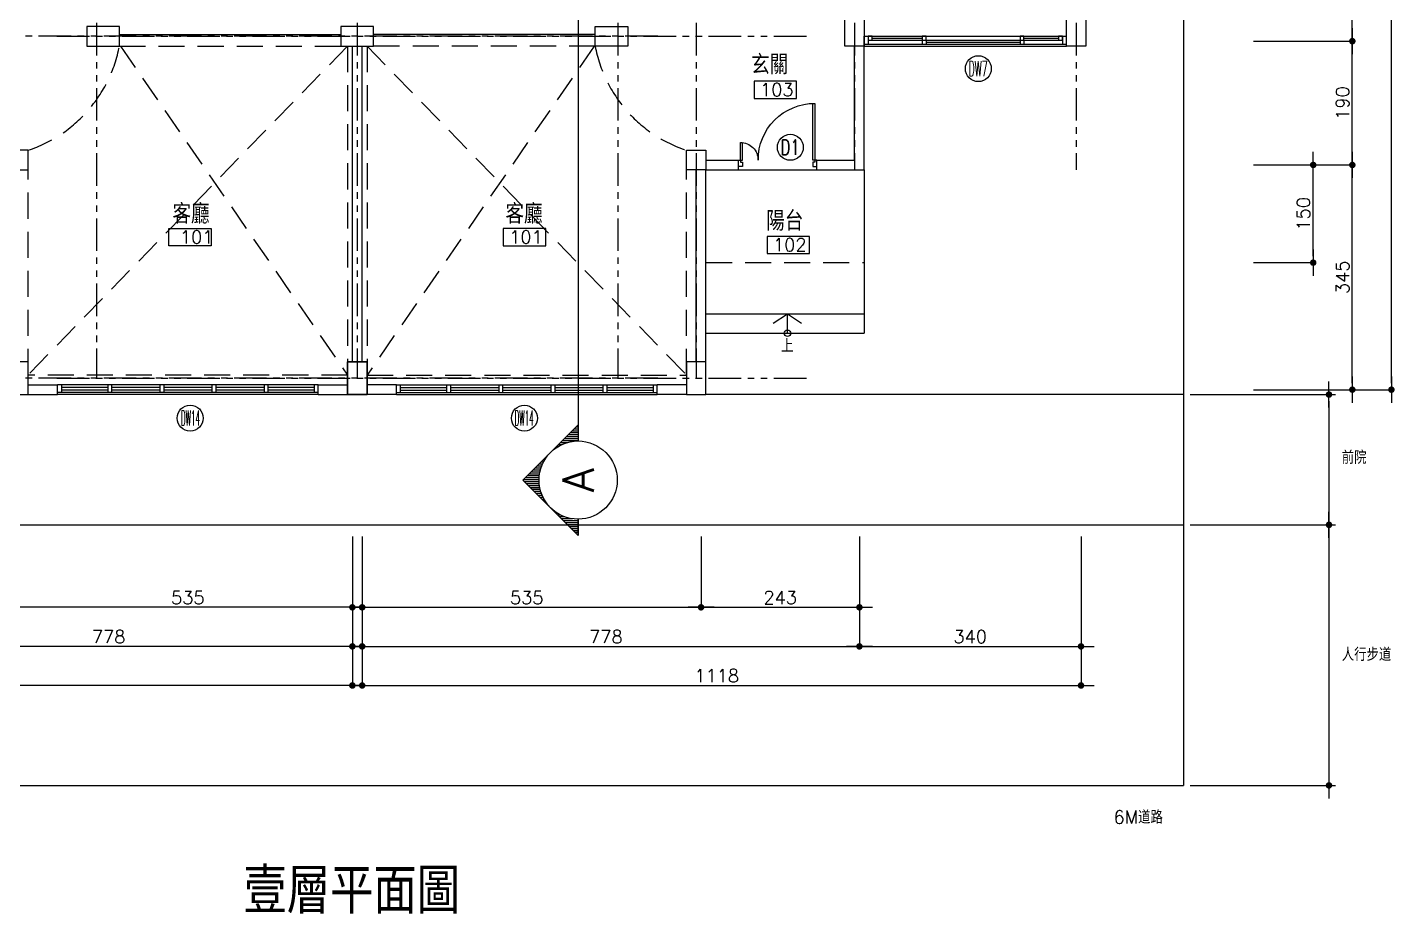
# Model space of a CAD drawing. Extents: x 24838 to 37981, y 1654 to 4322.
# Drawn here: x 25946 to 28044, y 1654 to 3015 of the extents above; entities that cross this region are included whole.
import ezdxf
from ezdxf.enums import TextEntityAlignment as Align

# ---------------------------------------------------------------- set-up
doc = ezdxf.new("R2010")
doc.units = 0
doc.header["$LTSCALE"] = 80
doc.header["$MEASUREMENT"] = 0
doc.header["$PDMODE"] = 3
doc.header["$PDSIZE"] = -5
doc.linetypes.add('DASHED', pattern=[0.75, 0.5, -0.25])
doc.linetypes.add('PHANTOM2', pattern=[1.25, 0.625, -0.125, 0.125, -0.125, 0.125, -0.125])
doc.layers.get('0').update_dxf_attribs({"linetype": 'CONTINUOUS'})
doc.layers.get('DEFPOINTS').update_dxf_attribs({"linetype": 'CONTINUOUS'})
for name, color, linetype in [('CHINA', 3, 'CONTINUOUS'), ('CHINA1', 2, 'CONTINUOUS'), ('COLUMN', 1, 'CONTINUOUS'), ('COLUMN-B', 9, 'CONTINUOUS'), ('DE-DOOR', 4, 'CONTINUOUS'), ('DIM', 4, 'CONTINUOUS'), ('DOOR', 4, 'CONTINUOUS'), ('PAINT', 11, 'CONTINUOUS'), ('SECBEAM', 1, 'CONTINUOUS'), ('STAIR', 12, 'CONTINUOUS'), ('TEXT', 3, 'CONTINUOUS'), ('TX', 9, 'CONTINUOUS'), ('TX1', 11, 'CONTINUOUS'), ('WALL', 2, 'CONTINUOUS'), ('WALL2', 7, 'CONTINUOUS'), ('WINDOW', 6, 'CONTINUOUS')]:
    doc.layers.add(name, color=color, linetype=linetype)
doc.styles.add('AEH', font='SIMPLEX.SHX', dxfattribs={"bigfont": 'AE.SHX'})
doc.styles.add('SIMPLEX', font='SIMPLEX.SHX')
doc.styles.add('STYLE1', font='SIMPLEX.SHX', dxfattribs={"bigfont": 'JE.SHX'})
doc.dimstyles.get("Standard").update_dxf_attribs({"dimscale": 10, "dimtxt": 2, "dimasz": 1, "dimexe": 0, "dimexo": 0, "dimgap": 0.5, "dimtad": 1, "dimtoh": 1, "dimdec": 1, "dimdsep": 46, "dimtxsty": 'STYLE1', "dimblk1": 'DOT', "dimblk2": 'DOT', "dimsah": 1, "dimcen": 0.09, "dimadec": 0, "dimazin": 0, "dimtfac": 1, "dimtdec": 1, "dimtofl": 0, "dimtmove": 2, "dimatfit": 3, "dimldrblk": 'DOT', "dimfxl": 0, "dimtolj": 1, "dimarcsym": 0})

# ---------------------------------------------------------------- blocks, each defined once
blk = doc.blocks.new('DOT')
blk.add_line((-2, 0), (2, 0))
at = {"const_width": 0.5}
blk.add_lwpolyline([(-0.25, 0, 1), (0.25, 0, 1)], format="xyb", close=True, dxfattribs=at)
blk = doc.blocks.new('*D52')
at = {"layer": 'DEFPOINTS', "color": 0}
for p in [(27827.6, 2803.7), (27979.2, 2803.7), (27827.6, 2458.7)]:
    blk.add_point(p, dxfattribs=at)
at = {"layer": 'DIM', "color": 0, "lineweight": -2}
for p, q in [((27827.6, 2803.7), (27979.2, 2803.7)), ((27979.2, 2468.7), (27979.2, 2793.7)), ((27827.6, 2458.7), (27979.2, 2458.7))]:
    blk.add_line(p, q, dxfattribs=at)
at = {"layer": 'DIM', "color": 0, "lineweight": -2, "xscale": 10, "yscale": 10, "zscale": 10}
for p, rotation in [((27979.2, 2803.7), 90), ((27979.2, 2458.7), 270)]:
    blk.add_blockref('DOT', p, dxfattribs=dict(at, rotation=rotation))
at = {"layer": 'DIM', "color": 0, "insert": (27964.2, 2631.2), "char_height": 20, "attachment_point": 5, "rotation": 90, "style": 'STYLE1'}
blk.add_mtext('\\A1;345', dxfattribs=at)
blk = doc.blocks.new('*D53')
at = {"layer": 'DEFPOINTS', "color": 0}
for p in [(27827.6, 2993.7), (27979.2, 2993.7), (27827.6, 2803.7)]:
    blk.add_point(p, dxfattribs=at)
at = {"layer": 'DIM', "color": 0, "lineweight": -2}
for p, q in [((27827.6, 2993.7), (27979.2, 2993.7)), ((27979.2, 2813.7), (27979.2, 2983.7)), ((27827.6, 2803.7), (27979.2, 2803.7))]:
    blk.add_line(p, q, dxfattribs=at)
at = {"layer": 'DIM', "color": 0, "lineweight": -2, "xscale": 10, "yscale": 10, "zscale": 10}
for p, rotation in [((27979.2, 2993.7), 90), ((27979.2, 2803.7), 270)]:
    blk.add_blockref('DOT', p, dxfattribs=dict(at, rotation=rotation))
at = {"layer": 'DIM', "color": 0, "insert": (27964.2, 2898.7), "char_height": 20, "attachment_point": 5, "rotation": 90, "style": 'STYLE1'}
blk.add_mtext('\\A1;190', dxfattribs=at)
blk = doc.blocks.new('*D54')
at = {"layer": 'DEFPOINTS', "color": 0}
for p in [(27827.6, 3433.7), (27979.2, 3433.7), (27827.6, 2993.7)]:
    blk.add_point(p, dxfattribs=at)
at = {"layer": 'DIM', "color": 0, "lineweight": -2}
for p, q in [((27827.6, 3433.7), (27979.2, 3433.7)), ((27979.2, 3003.7), (27979.2, 3423.7)), ((27827.6, 2993.7), (27979.2, 2993.7))]:
    blk.add_line(p, q, dxfattribs=at)
at = {"layer": 'DIM', "color": 0, "lineweight": -2, "xscale": 10, "yscale": 10, "zscale": 10}
for p, rotation in [((27979.2, 3433.7), 90), ((27979.2, 2993.7), 270)]:
    blk.add_blockref('DOT', p, dxfattribs=dict(at, rotation=rotation))
at = {"layer": 'DIM', "color": 0, "insert": (27964.2, 3213.7), "char_height": 20, "attachment_point": 5, "rotation": 90, "style": 'STYLE1'}
blk.add_mtext('\\A1;440', dxfattribs=at)
blk = doc.blocks.new('*D56')
at = {"layer": 'DEFPOINTS', "color": 0}
for p in [(27827.6, 2803.7), (27919.2, 2803.7), (27827.6, 2653.7)]:
    blk.add_point(p, dxfattribs=at)
at = {"layer": 'DIM', "color": 0, "lineweight": -2}
for p, q in [((27827.6, 2803.7), (27919.2, 2803.7)), ((27919.2, 2663.7), (27919.2, 2793.7)), ((27827.6, 2653.7), (27919.2, 2653.7))]:
    blk.add_line(p, q, dxfattribs=at)
at = {"layer": 'DIM', "color": 0, "lineweight": -2, "xscale": 10, "yscale": 10, "zscale": 10}
for p, rotation in [((27919.2, 2803.7), 90), ((27919.2, 2653.7), 270)]:
    blk.add_blockref('DOT', p, dxfattribs=dict(at, rotation=rotation))
at = {"layer": 'DIM', "color": 0, "insert": (27904.2, 2728.7), "char_height": 20, "attachment_point": 5, "rotation": 90, "style": 'STYLE1'}
blk.add_mtext('\\A1;150', dxfattribs=at)
blk = doc.blocks.new('*D58')
at = {"layer": 'DEFPOINTS', "color": 0}
for p in [(27827.6, 3763.7), (28039.2, 3763.7), (27827.6, 2458.7)]:
    blk.add_point(p, dxfattribs=at)
at = {"layer": 'DIM', "color": 0, "lineweight": -2}
for p, q in [((27827.6, 3763.7), (28039.2, 3763.7)), ((28039.2, 2468.7), (28039.2, 3753.7)), ((27827.6, 2458.7), (28039.2, 2458.7))]:
    blk.add_line(p, q, dxfattribs=at)
at = {"layer": 'DIM', "color": 0, "lineweight": -2, "xscale": 10, "yscale": 10, "zscale": 10}
for p, rotation in [((28039.2, 3763.7), 90), ((28039.2, 2458.7), 270)]:
    blk.add_blockref('DOT', p, dxfattribs=dict(at, rotation=rotation))
at = {"layer": 'DIM', "color": 0, "insert": (28024.2, 3111.2), "char_height": 20, "attachment_point": 5, "rotation": 90, "style": 'STYLE1'}
blk.add_mtext('\\A1;1305', dxfattribs=at)
blk = doc.blocks.new('*D59')
at = {"layer": 'DEFPOINTS', "color": 0}
for p in [(26444.9, 2233.1), (26979.9, 2233.1), (26979.9, 2124.6)]:
    blk.add_point(p, dxfattribs=at)
at = {"layer": 'DIM', "color": 0, "lineweight": -2}
for p, q in [((26444.9, 2233.1), (26444.9, 2124.6)), ((26979.9, 2233.1), (26979.9, 2124.6)), ((26454.9, 2124.6), (26969.9, 2124.6))]:
    blk.add_line(p, q, dxfattribs=at)
at = {"layer": 'DIM', "color": 0, "lineweight": -2, "xscale": 10, "yscale": 10, "zscale": 10, "rotation": 180}
blk.add_blockref('DOT', (26444.9, 2124.6), dxfattribs=at)
at = {"layer": 'DIM', "color": 0, "lineweight": -2, "xscale": 10, "yscale": 10, "zscale": 10}
blk.add_blockref('DOT', (26979.9, 2124.6), dxfattribs=at)
at = {"layer": 'DIM', "color": 0, "insert": (26712.4, 2139.6), "char_height": 20, "attachment_point": 5, "style": 'STYLE1'}
blk.add_mtext('\\A1;535', dxfattribs=at)
blk = doc.blocks.new('*D60')
at = {"layer": 'DEFPOINTS', "color": 0}
for p in [(26979.9, 2233.1), (27222.9, 2233.1), (27222.9, 2124.6)]:
    blk.add_point(p, dxfattribs=at)
at = {"layer": 'DIM', "color": 0, "lineweight": -2}
for p, q in [((26979.9, 2233.1), (26979.9, 2124.6)), ((27222.9, 2233.1), (27222.9, 2124.6)), ((26989.9, 2124.6), (27212.9, 2124.6))]:
    blk.add_line(p, q, dxfattribs=at)
at = {"layer": 'DIM', "color": 0, "lineweight": -2, "xscale": 10, "yscale": 10, "zscale": 10, "rotation": 180}
blk.add_blockref('DOT', (26979.9, 2124.6), dxfattribs=at)
at = {"layer": 'DIM', "color": 0, "lineweight": -2, "xscale": 10, "yscale": 10, "zscale": 10}
blk.add_blockref('DOT', (27222.9, 2124.6), dxfattribs=at)
at = {"layer": 'DIM', "color": 0, "insert": (27101.4, 2139.6), "char_height": 20, "attachment_point": 5, "style": 'STYLE1'}
blk.add_mtext('\\A1;243', dxfattribs=at)
blk = doc.blocks.new('*D61')
at = {"layer": 'DEFPOINTS', "color": 0}
for p in [(27222.9, 2233.1), (27562.9, 2233.1), (27562.9, 2064.6)]:
    blk.add_point(p, dxfattribs=at)
at = {"layer": 'DIM', "color": 0, "lineweight": -2}
for p, q in [((27222.9, 2233.1), (27222.9, 2064.6)), ((27562.9, 2233.1), (27562.9, 2064.6)), ((27232.9, 2064.6), (27552.9, 2064.6))]:
    blk.add_line(p, q, dxfattribs=at)
at = {"layer": 'DIM', "color": 0, "lineweight": -2, "xscale": 10, "yscale": 10, "zscale": 10, "rotation": 180}
blk.add_blockref('DOT', (27222.9, 2064.6), dxfattribs=at)
at = {"layer": 'DIM', "color": 0, "lineweight": -2, "xscale": 10, "yscale": 10, "zscale": 10}
blk.add_blockref('DOT', (27562.9, 2064.6), dxfattribs=at)
at = {"layer": 'DIM', "color": 0, "insert": (27392.9, 2079.6), "char_height": 20, "attachment_point": 5, "style": 'STYLE1'}
blk.add_mtext('\\A1;340', dxfattribs=at)
blk = doc.blocks.new('*D62')
at = {"layer": 'DEFPOINTS', "color": 0}
for p in [(26444.9, 2233.1), (27222.9, 2233.1), (27222.9, 2064.6)]:
    blk.add_point(p, dxfattribs=at)
at = {"layer": 'DIM', "color": 0, "lineweight": -2}
for p, q in [((26444.9, 2233.1), (26444.9, 2064.6)), ((27222.9, 2233.1), (27222.9, 2064.6)), ((26454.9, 2064.6), (27212.9, 2064.6))]:
    blk.add_line(p, q, dxfattribs=at)
at = {"layer": 'DIM', "color": 0, "lineweight": -2, "xscale": 10, "yscale": 10, "zscale": 10, "rotation": 180}
blk.add_blockref('DOT', (26444.9, 2064.6), dxfattribs=at)
at = {"layer": 'DIM', "color": 0, "lineweight": -2, "xscale": 10, "yscale": 10, "zscale": 10}
blk.add_blockref('DOT', (27222.9, 2064.6), dxfattribs=at)
at = {"layer": 'DIM', "color": 0, "insert": (26833.9, 2079.6), "char_height": 20, "attachment_point": 5, "style": 'STYLE1'}
blk.add_mtext('\\A1;778', dxfattribs=at)
blk = doc.blocks.new('*D63')
at = {"layer": 'DEFPOINTS', "color": 0}
for p in [(26444.9, 2233.1), (27562.9, 2233.1), (27562.9, 2004.6)]:
    blk.add_point(p, dxfattribs=at)
at = {"layer": 'DIM', "color": 0, "lineweight": -2}
for p, q in [((26444.9, 2233.1), (26444.9, 2004.6)), ((27562.9, 2233.1), (27562.9, 2004.6)), ((26454.9, 2004.6), (27552.9, 2004.6))]:
    blk.add_line(p, q, dxfattribs=at)
at = {"layer": 'DIM', "color": 0, "lineweight": -2, "xscale": 10, "yscale": 10, "zscale": 10, "rotation": 180}
blk.add_blockref('DOT', (26444.9, 2004.6), dxfattribs=at)
at = {"layer": 'DIM', "color": 0, "lineweight": -2, "xscale": 10, "yscale": 10, "zscale": 10}
blk.add_blockref('DOT', (27562.9, 2004.6), dxfattribs=at)
at = {"layer": 'DIM', "color": 0, "insert": (27003.9, 2019.6), "char_height": 20, "attachment_point": 5, "style": 'STYLE1'}
blk.add_mtext('\\A1;1118', dxfattribs=at)
blk = doc.blocks.new('*D137')
at = {"layer": 'DEFPOINTS', "color": 0}
for p in [(27720.4, 2251.2), (27720.4, 1851.2), (27943.4, 1851.2)]:
    blk.add_point(p, dxfattribs=at)
at = {"layer": 'DIM', "color": 0, "lineweight": -2}
for p, q in [((27730.4, 2251.2), (27953.4, 2251.2)), ((27943.4, 2241.2), (27943.4, 1861.2)), ((27730.4, 1851.2), (27953.4, 1851.2))]:
    blk.add_line(p, q, dxfattribs=at)
at = {"layer": 'DIM', "color": 0, "lineweight": -2, "xscale": 10, "yscale": 10, "zscale": 10}
for p, rotation in [((27943.4, 2251.2), 90), ((27943.4, 1851.2), 270)]:
    blk.add_blockref('DOT', p, dxfattribs=dict(at, rotation=rotation))
blk = doc.blocks.new('*X15')
at = {"color": 0}
for p, q in [((271.5, 2016), (277.7, 2016)), ((274.5, 2019), (277.7, 2019)), ((277.5, 2022), (277.7, 2022)), ((250.5, 1995), (261, 1995)), ((253.5, 1998), (277.7, 1998)), ((256.5, 2001), (277.7, 2001)), ((259.5, 2004), (277.7, 2004)), ((262.5, 2007), (277.7, 2007)), ((265.5, 2010), (277.7, 2010)), ((268.5, 2013), (277.7, 2013)), ((229.5, 1974), (230.2, 1974)), ((232.5, 1977), (232.7, 1977)), ((238.5, 1983), (238.8, 1983)), ((241.5, 1986), (242.6, 1986)), ((244.5, 1989), (247.2, 1989)), ((247.5, 1992), (252.9, 1992)), ((208.5, 1953), (219.8, 1953)), ((211.5, 1956), (220.7, 1956)), ((214.5, 1959), (221.8, 1959)), ((217.5, 1962), (223, 1962)), ((220.5, 1965), (224.5, 1965)), ((223.5, 1968), (226.1, 1968)), ((226.5, 1971), (228, 1971)), ((193.5, 1938), (217.7, 1938)), ((195.3, 1935), (217.8, 1935)), ((196.5, 1941), (217.8, 1941)), ((198.3, 1932), (218, 1932)), ((199.5, 1944), (218.1, 1944)), ((202.5, 1947), (218.5, 1947)), ((205.5, 1950), (219.1, 1950)), ((201.3, 1929), (218.3, 1929)), ((204.3, 1926), (218.8, 1926)), ((207.3, 1923), (219.5, 1923)), ((210.3, 1920), (220.3, 1920)), ((213.3, 1917), (221.3, 1917)), ((216.3, 1914), (222.5, 1914)), ((219.3, 1911), (223.8, 1911)), ((222.3, 1908), (225.4, 1908)), ((225.3, 1905), (227.2, 1905)), ((228.3, 1902), (229.3, 1902)), ((231.3, 1899), (231.6, 1899)), ((234.3, 1896), (234.3, 1896)), ((237.3, 1893), (237.4, 1893)), ((240.3, 1890), (240.9, 1890)), ((243.3, 1887), (245.1, 1887)), ((246.3, 1884), (250.3, 1884)), ((249.3, 1881), (257.2, 1881)), ((252.3, 1878), (269.1, 1878)), ((255.3, 1875), (277.7, 1875)), ((258.3, 1872), (277.7, 1872)), ((261.3, 1869), (277.7, 1869)), ((264.3, 1866), (277.7, 1866)), ((267.3, 1863), (277.7, 1863)), ((270.3, 1860), (277.7, 1860)), ((273.3, 1857), (277.7, 1857)), ((276.3, 1854), (277.7, 1854))]:
    blk.add_line(p, q, dxfattribs=at)
blk = doc.blocks.new('*D311')
at = {"layer": 'DEFPOINTS', "color": 0}
for p in [(25341.9, 2233.1), (26459.9, 2233.1), (25341.9, 2004.6)]:
    blk.add_point(p, dxfattribs=at)
at = {"layer": 'DIM', "color": 0, "lineweight": -2}
for p, q in [((25341.9, 2233.1), (25341.9, 2004.6)), ((26459.9, 2233.1), (26459.9, 2004.6)), ((26449.9, 2004.6), (25351.9, 2004.6))]:
    blk.add_line(p, q, dxfattribs=at)
at = {"layer": 'DIM', "color": 0, "lineweight": -2, "xscale": 10, "yscale": 10, "zscale": 10, "rotation": 180}
blk.add_blockref('DOT', (25341.9, 2004.6), dxfattribs=at)
at = {"layer": 'DIM', "color": 0, "lineweight": -2, "xscale": 10, "yscale": 10, "zscale": 10}
blk.add_blockref('DOT', (26459.9, 2004.6), dxfattribs=at)
at = {"layer": 'DIM', "color": 0, "insert": (25900.9, 2019.6), "char_height": 20, "attachment_point": 5, "style": 'STYLE1'}
blk.add_mtext('\\A1;1118', dxfattribs=at)
blk = doc.blocks.new('*D310')
at = {"layer": 'DEFPOINTS', "color": 0}
for p in [(25681.9, 2233.1), (26459.9, 2233.1), (25681.9, 2064.6)]:
    blk.add_point(p, dxfattribs=at)
at = {"layer": 'DIM', "color": 0, "lineweight": -2}
for p, q in [((25681.9, 2233.1), (25681.9, 2064.6)), ((26459.9, 2233.1), (26459.9, 2064.6)), ((26449.9, 2064.6), (25691.9, 2064.6))]:
    blk.add_line(p, q, dxfattribs=at)
at = {"layer": 'DIM', "color": 0, "lineweight": -2, "xscale": 10, "yscale": 10, "zscale": 10, "rotation": 180}
blk.add_blockref('DOT', (25681.9, 2064.6), dxfattribs=at)
at = {"layer": 'DIM', "color": 0, "lineweight": -2, "xscale": 10, "yscale": 10, "zscale": 10}
blk.add_blockref('DOT', (26459.9, 2064.6), dxfattribs=at)
at = {"layer": 'DIM', "color": 0, "insert": (26070.9, 2079.6), "char_height": 20, "attachment_point": 5, "style": 'STYLE1'}
blk.add_mtext('\\A1;778', dxfattribs=at)
blk = doc.blocks.new('*D332')
at = {"layer": 'DEFPOINTS', "color": 0}
for p in [(25924.9, 2233.1), (26459.9, 2233.1), (25924.9, 2124.6)]:
    blk.add_point(p, dxfattribs=at)
at = {"layer": 'DIM', "color": 0, "lineweight": -2}
for p, q in [((25924.9, 2233.1), (25924.9, 2124.6)), ((26459.9, 2233.1), (26459.9, 2124.6)), ((26449.9, 2124.6), (25934.9, 2124.6))]:
    blk.add_line(p, q, dxfattribs=at)
at = {"layer": 'DIM', "color": 0, "lineweight": -2, "xscale": 10, "yscale": 10, "zscale": 10, "rotation": 180}
blk.add_blockref('DOT', (25924.9, 2124.6), dxfattribs=at)
at = {"layer": 'DIM', "color": 0, "lineweight": -2, "xscale": 10, "yscale": 10, "zscale": 10}
blk.add_blockref('DOT', (26459.9, 2124.6), dxfattribs=at)
at = {"layer": 'DIM', "color": 0, "insert": (26192.4, 2139.6), "char_height": 20, "attachment_point": 5, "style": 'STYLE1'}
blk.add_mtext('\\A1;535', dxfattribs=at)
blk = doc.blocks.new('*D333')
at = {"layer": 'DEFPOINTS', "color": 0}
for p in [(27720.4, 2451.2), (27720.4, 2251.2), (27943.4, 2251.2)]:
    blk.add_point(p, dxfattribs=at)
at = {"layer": 'DIM', "color": 0, "lineweight": -2}
for p, q in [((27730.4, 2451.2), (27953.4, 2451.2)), ((27943.4, 2441.2), (27943.4, 2261.2)), ((27730.4, 2251.2), (27953.4, 2251.2))]:
    blk.add_line(p, q, dxfattribs=at)
at = {"layer": 'DIM', "color": 0, "lineweight": -2, "xscale": 10, "yscale": 10, "zscale": 10}
for p, rotation in [((27943.4, 2451.2), 90), ((27943.4, 2251.2), 270)]:
    blk.add_blockref('DOT', p, dxfattribs=dict(at, rotation=rotation))

msp = doc.modelspace()

# ---------------------------------------------------------------- linework, layer by layer
at = {"layer": 'COLUMN'}
for points in [[(27230.41, 2986.21), (27200.41, 2986.21), (27200.41, 3036.21), (27230.41, 3036.21), (27230.41, 2986.21)], [(27570.41, 2986.21), (27540.41, 2986.21), (27540.41, 3036.21), (27570.41, 3036.21), (27570.41, 2986.21)], [(26037.41, 3016.21), (26037.41, 2986.21), (26087.41, 2986.21), (26087.41, 3016.21), (26037.41, 3016.21)], [(26427.41, 3016.21), (26427.41, 2986.21), (26477.41, 2986.21), (26477.41, 3016.21), (26427.41, 3016.21)], [(26867.41, 3016.21), (26867.41, 2986.21), (26817.41, 2986.21), (26817.41, 3016.21), (26867.41, 3016.21)], [(25947.41, 2826.21), (25917.41, 2826.21), (25917.41, 2796.21), (25947.41, 2796.21)], [(26957.41, 2826.21), (26987.41, 2826.21), (26987.41, 2796.21), (26957.41, 2796.21)], [(25917.41, 2451.21), (25947.41, 2451.21), (25947.41, 2501.21), (25917.41, 2501.21), (25917.41, 2451.21)], [(26467.41, 2451.21), (26437.41, 2451.21), (26437.41, 2501.21), (26467.41, 2501.21), (26467.41, 2451.21)], [(26437.41, 2451.21), (26467.41, 2451.21), (26467.41, 2501.21), (26437.41, 2501.21), (26437.41, 2451.21)], [(26957.41, 2451.21), (26987.41, 2451.21), (26987.41, 2501.21), (26957.41, 2501.21), (26957.41, 2451.21)]]:
    msp.add_lwpolyline(points, close=True, dxfattribs=at)
at = {"layer": 'COLUMN-B', "linetype": 'PHANTOM2'}
for p, q in [((26052.41, 4321.69), (26052.41, 2476.21)), ((26452.41, 4321.69), (26452.41, 2476.21)), ((26452.41, 4321.69), (26452.41, 2476.21)), ((26852.41, 4321.69), (26852.41, 2476.21)), ((26972.41, 4321.69), (26972.41, 2476.21)), ((27215.41, 4321.69), (27215.41, 2796.21)), ((27555.41, 4321.69), (27555.41, 2796.21)), ((26913.34, 3001.21), (25762.67, 3001.21)), ((25991.49, 3001.21), (27142.15, 3001.21)), ((26913.34, 2476.21), (25762.67, 2476.21)), ((25991.49, 2476.21), (27142.15, 2476.21))]:
    msp.add_line(p, q, dxfattribs=at)
at = {"layer": 'DE-DOOR'}
for points in [[(27037.41, 2811.21), (27040.41, 2811.21), (27040.41, 2808.21), (27043.41, 2808.21), (27043.41, 2801.21), (27037.41, 2801.21)], [(27157.41, 2811.21), (27154.41, 2811.21), (27154.41, 2808.21), (27151.41, 2808.21), (27151.41, 2801.21), (27157.41, 2801.21)]]:
    msp.add_lwpolyline(points, dxfattribs=at)
at = {"layer": 'DOOR'}
msp.add_line((27037.41, 2796.21), (27157.41, 2796.21), dxfattribs=at)
msp.add_lwpolyline([(27040.41, 2811.21), (27040.41, 2838.21, -0.4142136), (27067.41, 2811.21, -0.4142136), (27154.41, 2898.21), (27154.41, 2811.21)], format="xyb", dxfattribs=at)
for points in [[(27154.41, 2811.21), (27151.41, 2811.21), (27151.41, 2898.21)], [(27040.41, 2811.21), (27043.41, 2811.21), (27043.41, 2838.21)]]:
    msp.add_lwpolyline(points, dxfattribs=at)
at = {"layer": 'PAINT', "linetype": 'DASHED'}
for p, q in [((26437.41, 2986.21), (25947.41, 2481.21)), ((26088.85, 2986.21), (26437.41, 2481.21)), ((26467.41, 2986.21), (26957.41, 2481.21)), ((26815.97, 2986.21), (26467.41, 2481.21)), ((26987.41, 2653.71), (27230.41, 2653.71))]:
    msp.add_line(p, q, dxfattribs=at)
for points in [[(26437.41, 2481.21), (25947.41, 2481.21), (25947.41, 2826.21, 0.2722335), (26087.41, 2986.21), (26437.41, 2986.21)], [(26467.41, 2481.21), (26957.41, 2481.21), (26957.41, 2826.21, -0.2722335), (26817.41, 2986.21), (26467.41, 2986.21)]]:
    msp.add_lwpolyline(points, format="xyb", close=True, dxfattribs=at)
at = {"layer": 'SECBEAM', "color": 3}
for p, q in [((26791.25, 2404.77), (26706.4, 2319.92)), ((26706.4, 2319.92), (26791.25, 2235.06)), ((26791.25, 2235.06), (26791.25, 2259.92))]:
    msp.add_line(p, q, dxfattribs=at)
for points in [[(26791.25, 3902.42), (26731.25, 3902.42), (26791.25, 3932.42), (26791.25, 2379.92)], [(26791.25, 2259.92), (26791.25, 2235.06)]]:
    msp.add_lwpolyline(points, dxfattribs=at)
msp.add_circle((26791.25, 2319.92), 60, dxfattribs=at)
at = {"layer": 'STAIR'}
for p, q in [((27230.41, 2796.21), (27230.41, 2545.21)), ((26987.41, 2575.21), (27230.41, 2575.21)), ((27090.59, 2560.64), (27112.41, 2575.21)), ((27112.41, 2575.21), (27134.23, 2560.64)), ((27112.41, 2545.21), (27112.41, 2575.21)), ((26987.41, 2545.21), (27230.41, 2545.21))]:
    msp.add_line(p, q, dxfattribs=at)
msp.add_circle((27112.41, 2545.21), 5, dxfattribs=at)
at = {"layer": 'TEXT'}
for centre in [(27405.34, 2951.5), (27116.91, 2830.81), (26196, 2415.03), (26708.82, 2415.03)]:
    msp.add_circle(centre, 19.92, dxfattribs=at)
at = {"layer": 'TX', "linetype": 'Continuous'}
for points in [[(27061.31, 2905.89), (27126.53, 2905.89), (27126.53, 2932.25), (27061.31, 2932.25)], [(26228.34, 2679.58), (26163.12, 2679.58), (26163.12, 2705.94), (26228.34, 2705.94)], [(26676.48, 2679.58), (26741.7, 2679.58), (26741.7, 2705.94), (26676.48, 2705.94)], [(27081.22, 2667.75), (27146.45, 2667.75), (27146.45, 2694.11), (27081.22, 2694.11)]]:
    msp.add_lwpolyline(points, close=True, dxfattribs=at)
at = {"layer": 'TX1', "linetype": 'Continuous'}
for p, q in [((27720.41, 4071.21), (27720.41, 1851.21)), ((27720.41, 2451.21), (26987.41, 2451.21)), ((25184.41, 2251.21), (27720.41, 2251.21)), ((25184.41, 1851.21), (27720.41, 1851.21))]:
    msp.add_line(p, q, dxfattribs=at)
at = {"layer": 'WALL'}
for p, q in [((27230.41, 2986.21), (27230.41, 3001.21)), ((26444.91, 2501.21), (26444.91, 2986.21)), ((26459.91, 2501.21), (26459.91, 2986.21)), ((27215.41, 2811.21), (27215.41, 2986.21)), ((27230.41, 2796.21), (27230.41, 2986.21)), ((27472.41, 2986.21), (27472.41, 2986.21)), ((26972.41, 2501.21), (26972.41, 2796.21)), ((26987.41, 2811.21), (27037.41, 2811.21)), ((26987.41, 2796.21), (27037.41, 2796.21)), ((26987.41, 2501.21), (26987.41, 2796.21)), ((27037.41, 2796.21), (27037.41, 2811.21)), ((27157.41, 2796.21), (27157.41, 2811.21)), ((27157.41, 2811.21), (27215.41, 2811.21)), ((27157.41, 2796.21), (27230.41, 2796.21)), ((25947.41, 2466.21), (25992.41, 2466.21)), ((25992.41, 2451.21), (25992.41, 2466.21)), ((26392.41, 2451.21), (26392.41, 2466.21)), ((26392.41, 2466.21), (26437.41, 2466.21)), ((26512.41, 2466.21), (26467.41, 2466.21)), ((26512.41, 2451.21), (26512.41, 2466.21)), ((26957.41, 2466.21), (26912.41, 2466.21)), ((26912.41, 2451.21), (26912.41, 2466.21)), ((25947.41, 2451.21), (25992.41, 2451.21)), ((26392.41, 2451.21), (26437.41, 2451.21)), ((26512.41, 2451.21), (26467.41, 2451.21)), ((26957.41, 2451.21), (26912.41, 2451.21))]:
    msp.add_line(p, q, dxfattribs=at)
at = {"layer": 'WALL2'}
for p, q in [((26087.41, 3004.21), (26427.41, 3004.21)), ((26817.41, 3004.21), (26477.41, 3004.21))]:
    msp.add_line(p, q, dxfattribs=at)
at = {"layer": 'WINDOW'}
for p, q in [((27230.41, 3001.21), (27540.41, 3001.21)), ((27236.41, 3001.21), (27236.41, 2989.21)), ((27534.41, 3001.21), (27534.41, 2989.21)), ((27230.41, 2989.21), (27540.41, 2989.21)), ((27230.41, 2986.21), (27540.41, 2986.21)), ((27242.41, 2998.21), (27319.41, 2998.21)), ((27242.41, 2995.21), (27319.41, 2995.21)), ((27319.41, 2995.21), (27319.41, 2989.21)), ((27319.41, 2995.21), (27475.41, 2995.21)), ((27325.41, 2995.21), (27325.41, 2989.21)), ((27325.41, 2992.21), (27469.41, 2992.21)), ((27469.41, 2995.21), (27469.41, 2989.21)), ((27475.41, 2998.21), (27528.41, 2998.21)), ((27475.41, 2995.21), (27475.41, 2989.21)), ((27475.41, 2995.21), (27528.41, 2995.21)), ((26392.41, 2466.21), (25992.41, 2466.21)), ((25998.41, 2466.21), (25998.41, 2454.21)), ((26069.41, 2462.21), (25998.41, 2462.21)), ((26069.41, 2458.21), (25998.41, 2458.21)), ((26069.41, 2466.21), (26069.41, 2454.21)), ((26075.41, 2466.21), (26075.41, 2454.21)), ((26149.41, 2462.21), (26075.41, 2462.21)), ((26149.41, 2458.21), (26075.41, 2458.21)), ((26149.41, 2466.21), (26149.41, 2454.21)), ((26155.41, 2466.21), (26155.41, 2454.21)), ((26229.41, 2462.21), (26155.41, 2462.21)), ((26229.41, 2458.21), (26155.41, 2458.21)), ((26229.41, 2466.21), (26229.41, 2454.21)), ((26235.41, 2466.21), (26235.41, 2454.21)), ((26309.41, 2462.21), (26235.41, 2462.21)), ((26309.41, 2458.21), (26235.41, 2458.21)), ((26309.41, 2466.21), (26309.41, 2454.21)), ((26315.41, 2466.21), (26315.41, 2454.21)), ((26386.41, 2462.21), (26315.41, 2462.21)), ((26386.41, 2458.21), (26315.41, 2458.21)), ((26386.41, 2466.21), (26386.41, 2454.21)), ((26512.41, 2466.21), (26912.41, 2466.21)), ((26518.41, 2466.21), (26518.41, 2454.21)), ((26518.41, 2462.21), (26589.41, 2462.21)), ((26518.41, 2458.21), (26589.41, 2458.21)), ((26589.41, 2466.21), (26589.41, 2454.21)), ((26595.41, 2466.21), (26595.41, 2454.21)), ((26595.41, 2462.21), (26669.41, 2462.21)), ((26595.41, 2458.21), (26669.41, 2458.21)), ((26669.41, 2466.21), (26669.41, 2454.21)), ((26675.41, 2466.21), (26675.41, 2454.21)), ((26675.41, 2462.21), (26749.41, 2462.21)), ((26675.41, 2458.21), (26749.41, 2458.21)), ((26749.41, 2466.21), (26749.41, 2454.21)), ((26755.41, 2466.21), (26755.41, 2454.21)), ((26755.41, 2462.21), (26829.41, 2462.21)), ((26755.41, 2458.21), (26829.41, 2458.21)), ((26829.41, 2466.21), (26829.41, 2454.21)), ((26835.41, 2466.21), (26835.41, 2454.21)), ((26835.41, 2462.21), (26906.41, 2462.21)), ((26835.41, 2458.21), (26906.41, 2458.21)), ((26906.41, 2466.21), (26906.41, 2454.21)), ((26392.41, 2454.21), (25992.41, 2454.21)), ((26075.41, 2451.21), (25992.41, 2451.21)), ((26152.41, 2451.21), (26075.41, 2451.21)), ((26232.41, 2451.21), (26152.41, 2451.21)), ((26312.41, 2451.21), (26232.41, 2451.21)), ((26392.41, 2451.21), (26312.41, 2451.21)), ((26512.41, 2454.21), (26912.41, 2454.21)), ((26512.41, 2451.21), (26592.41, 2451.21)), ((26592.41, 2451.21), (26672.41, 2451.21)), ((26672.41, 2451.21), (26752.41, 2451.21)), ((26752.41, 2451.21), (26829.41, 2451.21)), ((26829.41, 2451.21), (26912.41, 2451.21))]:
    msp.add_line(p, q, dxfattribs=at)
for points in [[(27236.41, 2995.21), (27242.41, 2995.21), (27242.41, 3001.21), (27236.41, 3001.21)], [(27319.41, 2995.21), (27325.41, 2995.21), (27325.41, 3001.21), (27319.41, 3001.21)], [(27469.41, 2995.21), (27475.41, 2995.21), (27475.41, 3001.21), (27469.41, 3001.21)], [(27528.41, 2995.21), (27534.41, 2995.21), (27534.41, 3001.21), (27528.41, 3001.21)]]:
    msp.add_lwpolyline(points, close=True, dxfattribs=at)

# ---------------------------------------------------------------- block references
at = {"layer": 'SECBEAM', "color": 3}
msp.add_blockref('*X15', (26513.74, 382.77), dxfattribs=at)

# ---------------------------------------------------------------- texts
at = {"layer": 'CHINA', "style": 'AEH'}
for p in [(26168.86, 2713.59), (26679.72, 2713.59)]:
    msp.add_text('客廳', height=30, dxfattribs=at).set_placement(p)
at = {"layer": 'CHINA', "linetype": 'Continuous', "style": 'AEH'}
for s, p in [('前院', (27963.01, 2344.73)), ('人行步道', (27963.01, 2042.19))]:
    msp.add_text(s, height=20, dxfattribs=at).set_placement(p)
at = {"layer": 'CHINA1', "style": 'AEH'}
msp.add_text('壹層平面圖 ', height=70, dxfattribs=at).set_placement((26277.72, 1654.3))
at = {"layer": 'SECBEAM', "color": 3, "style": 'SIMPLEX'}
msp.add_text('A', height=48, rotation=90, dxfattribs=at).set_placement((26791.25, 2319.92), align=Align.MIDDLE)
at = {"layer": 'STAIR', "color": 3, "style": 'AEH'}
msp.add_text('上', height=20, dxfattribs=at).set_placement((27102.68, 2516.16))
at = {"layer": 'TEXT', "style": 'AEH'}
for s, p in [('玄關', (27056.63, 2942.74)), ('陽台', (27079.99, 2702.83))]:
    msp.add_text(s, height=30, dxfattribs=at).set_placement(p)
at = {"layer": 'TEXT', "style": 'SIMPLEX'}
for s, width, p, p2 in [('DW7', 0.448926, (27390.38, 2940.04), (27419.53, 2940.04)), ('D1', 1.018716, (27101.95, 2819.36), (27131.1, 2819.36)), ('DW14', 0.348508, (26181.81, 2403.58), (26210.96, 2403.58)), ('DW14', 0.348508, (26693.86, 2403.58), (26723.01, 2403.58))]:
    msp.add_text(s, height=23.109, dxfattribs=dict(at, width=width)).set_placement(p, p2, align=Align.FIT)
at = {"layer": 'TX', "style": 'SIMPLEX'}
for s, p in [('103', (27070.37, 2909.27)), ('101', (26180.23, 2682.96)), ('101', (26685.54, 2682.96)), ('102', (27090.28, 2671.13))]:
    msp.add_text(s, height=20, dxfattribs=at).set_placement(p)
at = {"layer": 'TX1', "linetype": 'Continuous', "style": 'AEH'}
msp.add_text('6M道路', height=20, dxfattribs=at).set_placement((27612.79, 1792.47))

# ---------------------------------------------------------------- dimensions: what is measured, and where the dimension line sits
at = {"layer": 'DIM'}
for base, p1, p2, angle, picture, middle in [((28039.15, 3763.71), (27827.65, 2458.71), (27827.65, 3763.71), 90, '*D58', (28024.15, 3111.21)), ((27979.15, 3433.71), (27827.65, 2993.71), (27827.65, 3433.71), 90, '*D54', (27964.15, 3213.71)), ((27979.15, 2993.71), (27827.65, 2803.71), (27827.65, 2993.71), 90, '*D53', (27964.15, 2898.71)), ((27979.15, 2803.71), (27827.65, 2458.71), (27827.65, 2803.71), 90, '*D52', (27964.15, 2631.21)), ((27919.15, 2803.71), (27827.65, 2653.71), (27827.65, 2803.71), 90, '*D56', (27904.15, 2728.71)), ((25341.91, 2004.57), (26459.91, 2233.1), (25341.91, 2233.1), 180, '*D311', (25900.91, 2019.57)), ((25681.91, 2064.57), (26459.91, 2233.1), (25681.91, 2233.1), 180, '*D310', (26070.91, 2079.57)), ((25924.91, 2124.57), (26459.91, 2233.1), (25924.91, 2233.1), 180, '*D332', (26192.41, 2139.57))]:
    dim = msp.add_linear_dim(base=base, p1=p1, p2=p2, angle=angle, dimstyle='Standard', dxfattribs=at)
    dim.commit()
    dim.dimension.update_dxf_attribs({"geometry": picture, "text_midpoint": middle})
for base, p1, p2, picture, middle in [((27943.44, 2251.21), (27720.41, 2451.21), (27720.41, 2251.21), '*D333', (27943.44, 2351.21)), ((27943.44, 1851.21), (27720.41, 2251.21), (27720.41, 1851.21), '*D137', (27943.44, 2051.21))]:
    dim = msp.add_linear_dim(base=base, p1=p1, p2=p2, angle=90, dimstyle='Standard', override={"dimscale": 10, "dimtxt": 2, "dimasz": 1, "dimexe": 1, "dimexo": 1, "dimtad": 1, "dimtih": 0, "dimdec": 1, "dimzin": 8, "dimblk1": 'DOT', "dimblk2": 'DOT', "dimsah": 1, "dimtdec": 1, "dimtzin": 8}, dxfattribs=at)
    dim.commit()
    dim.dimension.update_dxf_attribs({"geometry": picture, "text_midpoint": middle})
for base, p1, p2, picture, middle in [((26979.91, 2124.57), (26444.91, 2233.1), (26979.91, 2233.1), '*D59', (26712.41, 2139.57)), ((27222.91, 2064.57), (26444.91, 2233.1), (27222.91, 2233.1), '*D62', (26833.91, 2079.57)), ((27562.91, 2004.57), (26444.91, 2233.1), (27562.91, 2233.1), '*D63', (27003.91, 2019.57)), ((27222.91, 2124.57), (26979.91, 2233.1), (27222.91, 2233.1), '*D60', (27101.41, 2139.57)), ((27562.91, 2064.57), (27222.91, 2233.1), (27562.91, 2233.1), '*D61', (27392.91, 2079.57))]:
    dim = msp.add_linear_dim(base=base, p1=p1, p2=p2, dimstyle='Standard', dxfattribs=at)
    dim.commit()
    dim.dimension.update_dxf_attribs({"geometry": picture, "text_midpoint": middle})

doc.saveas('drawing.dxf')
